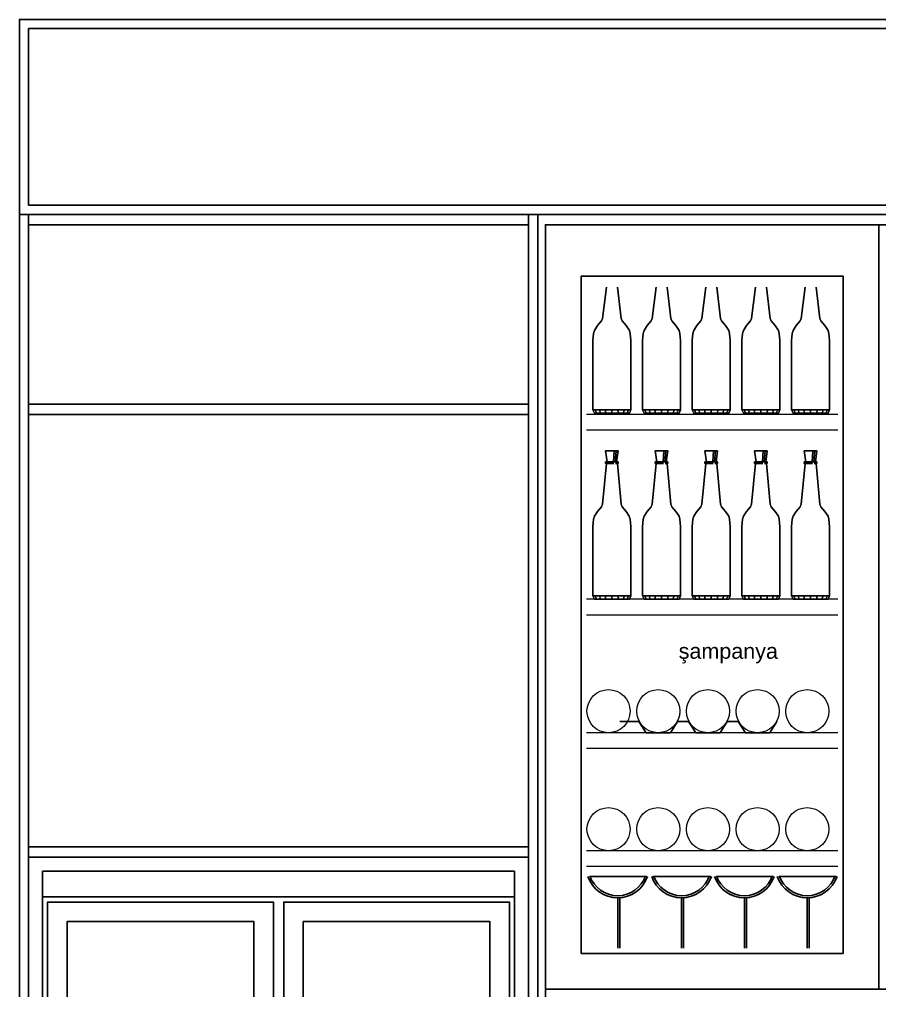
# Model space of a CAD drawing. Header units: millimetres. Extents: x 11444 to 38468, y 2013 to 7470.
# Drawn here: x 23573 to 25249, y 3838 to 5730 of the extents above; entities that cross this region are included whole.
import ezdxf

# ---------------------------------------------------------------- set-up
doc = ezdxf.new("R2010")
doc.units = ezdxf.units.MM
doc.layers.add('Auto-SilikCizgiler', color=251, linetype='Continuous', lineweight=9)
doc.styles.get("Standard").update_dxf_attribs({"font": 'arial.ttf'})

# ---------------------------------------------------------------- blocks, each defined once
blk = doc.blocks.new('sisw')
at = {"layer": 'Auto-SilikCizgiler'}
for points in [[(19158.05, 139884.55, -0.22), (19158.36, 139882.35, -0.16), (19158.36, 139882.35, 0.16), (19158.05, 139884.55, 0.22)], [(19159.29, 139884.55), (19158.2, 139884.55, -0.63), (19158.05, 139884.55, -0.22), (19159.29, 139884.55)], [(19159.29, 139884.55), (19158.05, 139884.55, -0.22), (19158.05, 139884.55, 0.22), (19159.29, 139884.55)], [(19159.29, 139884.55), (19158.05, 139884.55, 0.22), (19158.2, 139884.55, 0.63), (19159.29, 139884.55)], [(19159.29, 139884.55), (19158.48, 139884.55, -0.96), (19158.2, 139884.55, -0.63), (19159.29, 139884.55)], [(19159.29, 139884.55), (19158.2, 139884.55, 0.63), (19158.48, 139884.55, 0.96), (19159.29, 139884.55)], [(19159.29, 139884.55), (19158.86, 139884.55, -1.18), (19158.48, 139884.55, -0.96), (19159.29, 139884.55)], [(19159.29, 139884.55), (19158.48, 139884.55, 0.96), (19158.86, 139884.55, 1.18), (19159.29, 139884.55)], [(19159.29, 139884.55), (19159.29, 139884.55, -1.26), (19158.86, 139884.55, -1.18), (19159.29, 139884.55)], [(19159.29, 139884.55), (19158.86, 139884.55, 1.18), (19159.29, 139884.55, 1.26), (19159.29, 139884.55)], [(19159.29, 139884.55), (19159.29, 139884.55, 1.26), (19159.72, 139884.55, 1.18), (19159.29, 139884.55)], [(19159.29, 139884.55), (19159.72, 139884.55, 1.18), (19160.1, 139884.55, 0.96), (19159.29, 139884.55)], [(19159.29, 139884.55), (19160.1, 139884.55, 0.96), (19160.38, 139884.55, 0.63), (19159.29, 139884.55)], [(19159.29, 139884.55), (19160.38, 139884.55, 0.63), (19160.53, 139884.55, 0.22), (19159.29, 139884.55)], [(19159.29, 139884.55), (19160.53, 139884.55, 0.22), (19160.53, 139884.55, -0.22), (19159.29, 139884.55)], [(19159.29, 139884.55), (19160.53, 139884.55, -0.22), (19160.38, 139884.55, -0.63), (19159.29, 139884.55)], [(19159.29, 139884.55), (19160.38, 139884.55, -0.63), (19160.1, 139884.55, -0.96), (19159.29, 139884.55)], [(19159.29, 139884.55), (19160.1, 139884.55, -0.96), (19159.72, 139884.55, -1.18), (19159.29, 139884.55)], [(19159.29, 139884.55), (19159.72, 139884.55, -1.18), (19159.29, 139884.55, -1.26), (19159.29, 139884.55)], [(19159.72, 139884.55, 1.18), (19159.61, 139882.35, 0.89), (19159.9, 139882.35, 0.72), (19160.1, 139884.55, 0.96)], [(19160.1, 139884.55, -0.96), (19159.9, 139882.35, -0.72), (19159.61, 139882.35, -0.89), (19159.72, 139884.55, -1.18)], [(19160.53, 139884.55, 0.22), (19160.22, 139882.35, 0.16), (19160.22, 139882.35, -0.16), (19160.53, 139884.55, -0.22)], [(19158.78, 139882.35, 0.3), (19158.2, 139882.35, 0.63), (19158.05, 139882.35, 0.22), (19158.71, 139882.35, 0.1)], [(19158.71, 139882.35, 0.1), (19158.05, 139882.35, 0.22), (19158.05, 139882.35, -0.22), (19158.71, 139882.35, -0.1)], [(19158.05, 139882.35, 0.22), (19158.05, 139882.04, 0.22), (19158.05, 139882.04, -0.22), (19158.05, 139882.35, -0.22)], [(19158.71, 139882.35, -0.1), (19158.05, 139882.35, -0.22), (19158.2, 139882.35, -0.63), (19158.78, 139882.35, -0.3)], [(19158.91, 139882.35, 0.46), (19158.48, 139882.35, 0.96), (19158.2, 139882.35, 0.63), (19158.78, 139882.35, 0.3)], [(19158.78, 139882.35, -0.3), (19158.2, 139882.35, -0.63), (19158.48, 139882.35, -0.96), (19158.91, 139882.35, -0.46)], [(19158.36, 139882.35, 0.16), (19158.73, 139882.35, 0.1), (19158.8, 139882.35, 0.28), (19158.47, 139882.35, 0.47)], [(19158.36, 139882.35, -0.16), (19158.73, 139882.35, -0.1), (19158.73, 139882.35, 0.1), (19158.36, 139882.35, 0.16)], [(19158.47, 139882.35, -0.47), (19158.8, 139882.35, -0.28), (19158.73, 139882.35, -0.1), (19158.36, 139882.35, -0.16)], [(19158.47, 139882.35, 0.47), (19158.8, 139882.35, 0.28), (19158.93, 139882.35, 0.43), (19158.69, 139882.35, 0.72)], [(19158.69, 139882.35, -0.72), (19158.93, 139882.35, -0.43), (19158.8, 139882.35, -0.28), (19158.47, 139882.35, -0.47)], [(19159.09, 139882.35, 0.56), (19158.86, 139882.35, 1.18), (19158.48, 139882.35, 0.96), (19158.91, 139882.35, 0.46)], [(19158.91, 139882.35, -0.46), (19158.48, 139882.35, -0.96), (19158.86, 139882.35, -1.18), (19159.09, 139882.35, -0.56)], [(19158.69, 139882.35, 0.72), (19158.93, 139882.35, 0.43), (19159.1, 139882.35, 0.53), (19158.97, 139882.35, 0.89)], [(19158.97, 139882.35, -0.89), (19159.1, 139882.35, -0.53), (19158.93, 139882.35, -0.43), (19158.69, 139882.35, -0.72)], [(19159.29, 139882.35, 0.6), (19159.29, 139882.35, 1.26), (19158.86, 139882.35, 1.18), (19159.09, 139882.35, 0.56)], [(19159.09, 139882.35, -0.56), (19158.86, 139882.35, -1.18), (19159.29, 139882.35, -1.26), (19159.29, 139882.35, -0.6)], [(19159.29, 139882.35, -0.94), (19159.29, 139882.35, -0.57), (19159.1, 139882.35, -0.53), (19158.97, 139882.35, -0.89)], [(19158.97, 139882.35, 0.89), (19159.1, 139882.35, 0.53), (19159.29, 139882.35, 0.57), (19159.29, 139882.35, 0.94)], [(19159.61, 139882.35, -0.89), (19159.48, 139882.35, -0.53), (19159.29, 139882.35, -0.57), (19159.29, 139882.35, -0.94)], [(19159.29, 139882.35, 0.94), (19159.29, 139882.35, 0.57), (19159.48, 139882.35, 0.53), (19159.61, 139882.35, 0.89)], [(19159.29, 139882.35, -0.6), (19159.29, 139882.35, -1.26), (19159.72, 139882.35, -1.18), (19159.49, 139882.35, -0.56)], [(19159.49, 139882.35, 0.56), (19159.72, 139882.35, 1.18), (19159.29, 139882.35, 1.26), (19159.29, 139882.35, 0.6)], [(19159.9, 139882.35, -0.72), (19159.65, 139882.35, -0.43), (19159.48, 139882.35, -0.53), (19159.61, 139882.35, -0.89)], [(19159.61, 139882.35, 0.89), (19159.48, 139882.35, 0.53), (19159.65, 139882.35, 0.43), (19159.9, 139882.35, 0.72)], [(19159.49, 139882.35, -0.56), (19159.72, 139882.35, -1.18), (19160.1, 139882.35, -0.96), (19159.67, 139882.35, -0.46)], [(19159.67, 139882.35, 0.46), (19160.1, 139882.35, 0.96), (19159.72, 139882.35, 1.18), (19159.49, 139882.35, 0.56)], [(19160.11, 139882.35, -0.47), (19159.78, 139882.35, -0.28), (19159.65, 139882.35, -0.43), (19159.9, 139882.35, -0.72)], [(19159.9, 139882.35, 0.72), (19159.65, 139882.35, 0.43), (19159.78, 139882.35, 0.28), (19160.11, 139882.35, 0.47)], [(19159.67, 139882.35, -0.46), (19160.1, 139882.35, -0.96), (19160.38, 139882.35, -0.63), (19159.81, 139882.35, -0.3)], [(19159.81, 139882.35, 0.3), (19160.38, 139882.35, 0.63), (19160.1, 139882.35, 0.96), (19159.67, 139882.35, 0.46)], [(19160.22, 139882.35, -0.16), (19159.85, 139882.35, -0.1), (19159.78, 139882.35, -0.28), (19160.11, 139882.35, -0.47)], [(19160.11, 139882.35, 0.47), (19159.78, 139882.35, 0.28), (19159.85, 139882.35, 0.1), (19160.22, 139882.35, 0.16)], [(19159.81, 139882.35, -0.3), (19160.38, 139882.35, -0.63), (19160.53, 139882.35, -0.22), (19159.88, 139882.35, -0.1)], [(19159.88, 139882.35, 0.1), (19160.53, 139882.35, 0.22), (19160.38, 139882.35, 0.63), (19159.81, 139882.35, 0.3)], [(19160.22, 139882.35, 0.16), (19159.85, 139882.35, 0.1), (19159.85, 139882.35, -0.1), (19160.22, 139882.35, -0.16)], [(19159.88, 139882.35, -0.1), (19160.53, 139882.35, -0.22), (19160.53, 139882.35, 0.22), (19159.88, 139882.35, 0.1)], [(19160.53, 139882.35, -0.22), (19160.53, 139882.04, -0.22), (19160.53, 139882.04, 0.22), (19160.53, 139882.35, 0.22)], [(19158.21, 139882.04, 0.19), (19157.47, 139874.11, 0.32), (19157.47, 139874.11, -0.32), (19158.21, 139882.04, -0.19)], [(19158.2, 139882.04, 0.63), (19158.34, 139882.04, 0.55), (19158.21, 139882.04, 0.19), (19158.05, 139882.04, 0.22)], [(19158.05, 139882.04, 0.22), (19158.21, 139882.04, 0.19), (19158.21, 139882.04, -0.19), (19158.05, 139882.04, -0.22)], [(19158.05, 139882.04, -0.22), (19158.21, 139882.04, -0.19), (19158.34, 139882.04, -0.55), (19158.2, 139882.04, -0.63)], [(19158.48, 139882.04, 0.96), (19158.58, 139882.04, 0.84), (19158.34, 139882.04, 0.55), (19158.2, 139882.04, 0.63)], [(19158.2, 139882.04, -0.63), (19158.34, 139882.04, -0.55), (19159.67, 139882.04, -1.03), (19158.48, 139882.04, -0.96)], [(19160.1, 139882.04, -0.96), (19160, 139882.04, -0.84), (19160.24, 139882.04, -0.55), (19160.38, 139882.04, -0.63)], [(19160.38, 139882.04, 0.63), (19160.24, 139882.04, 0.55), (19160, 139882.04, 0.84), (19160.1, 139882.04, 0.96)], [(19160.38, 139882.04, -0.63), (19160.24, 139882.04, -0.55), (19160.37, 139882.04, -0.19), (19160.53, 139882.04, -0.22)], [(19160.53, 139882.04, 0.22), (19160.37, 139882.04, 0.19), (19160.24, 139882.04, 0.55), (19160.38, 139882.04, 0.63)], [(19160.37, 139882.04, -0.19), (19161.11, 139874.11, -0.32), (19161.11, 139874.11, 0.32), (19160.37, 139882.04, 0.19)], [(19160.53, 139882.04, -0.22), (19160.37, 139882.04, -0.19), (19160.37, 139882.04, 0.19), (19160.53, 139882.04, 0.22)], [(19157.28, 139873.64, 0.35), (19156.5, 139872.71, 0.49), (19156.5, 139872.71, -0.49), (19157.28, 139873.64, -0.35)], [(19157.47, 139874.11, 0.32), (19157.28, 139873.64, 0.35), (19157.28, 139873.64, -0.35), (19157.47, 139874.11, -0.32)], [(19161.11, 139874.11, -0.32), (19161.3, 139873.64, -0.35), (19161.3, 139873.64, 0.35), (19161.11, 139874.11, 0.32)], [(19161.3, 139873.64, -0.35), (19162.09, 139872.71, -0.49), (19162.09, 139872.71, 0.49), (19161.3, 139873.64, 0.35)], [(19155.72, 139871.19, 0.63), (19155.58, 139869.78, 0.65), (19155.58, 139869.78, -0.65), (19155.72, 139871.19, -0.63)], [(19155.89, 139871.78, 0.6), (19155.72, 139871.19, 0.63), (19155.72, 139871.19, -0.63), (19155.89, 139871.78, -0.6)], [(19156.5, 139872.71, 0.49), (19155.89, 139871.78, 0.6), (19155.89, 139871.78, -0.6), (19156.5, 139872.71, -0.49)], [(19162.09, 139872.71, -0.49), (19162.69, 139871.78, -0.6), (19162.69, 139871.78, 0.6), (19162.09, 139872.71, 0.49)], [(19162.69, 139871.78, -0.6), (19162.86, 139871.19, -0.63), (19162.86, 139871.19, 0.63), (19162.69, 139871.78, 0.6)], [(19162.86, 139871.19, -0.63), (19163.01, 139869.78, -0.65), (19163.01, 139869.78, 0.65), (19162.86, 139871.19, 0.63)], [(19155.58, 139869.78, 0.65), (19155.58, 139856.26, 0.65), (19155.58, 139856.26, -0.65), (19155.58, 139869.78, -0.65)], [(19163.01, 139869.78, -0.65), (19163.01, 139856.26, -0.65), (19163.01, 139856.26, 0.65), (19163.01, 139869.78, 0.65)], [(19156.02, 139856.26, 1.89), (19156.3, 139855.63, 1.73), (19155.89, 139855.63, 0.6), (19155.58, 139856.26, 0.65)], [(19155.58, 139856.26, 0.65), (19155.89, 139855.63, 0.6), (19155.89, 139855.63, -0.6), (19155.58, 139856.26, -0.65)], [(19155.58, 139856.26, -0.65), (19155.89, 139855.63, -0.6), (19156.3, 139855.63, -1.73), (19156.02, 139856.26, -1.89)], [(19156.87, 139856.26, 2.89), (19157.07, 139855.63, 2.65), (19156.3, 139855.63, 1.73), (19156.02, 139856.26, 1.89)], [(19156.02, 139856.26, -1.89), (19156.3, 139855.63, -1.73), (19157.07, 139855.63, -2.65), (19156.87, 139856.26, -2.89)], [(19156.87, 139856.26, -2.89), (19157.07, 139855.63, -2.65), (19158.11, 139855.63, -3.25), (19158, 139856.26, -3.54)], [(19158, 139856.26, 3.54), (19158.11, 139855.63, 3.25), (19157.07, 139855.63, 2.65), (19156.87, 139856.26, 2.89)], [(19158, 139856.26, -3.54), (19158.11, 139855.63, -3.25), (19159.29, 139855.63, -3.46), (19159.29, 139856.26, -3.77)], [(19159.29, 139856.26, 3.77), (19159.29, 139855.63, 3.46), (19158.11, 139855.63, 3.25), (19158, 139856.26, 3.54)], [(19159.29, 139856.26, -3.77), (19159.29, 139855.63, -3.46), (19160.47, 139855.63, -3.25), (19160.58, 139856.26, -3.54)], [(19160.58, 139856.26, 3.54), (19160.47, 139855.63, 3.25), (19159.29, 139855.63, 3.46), (19159.29, 139856.26, 3.77)], [(19160.58, 139856.26, -3.54), (19160.47, 139855.63, -3.25), (19161.51, 139855.63, -2.65), (19161.72, 139856.26, -2.89)], [(19161.72, 139856.26, 2.89), (19161.51, 139855.63, 2.65), (19160.47, 139855.63, 3.25), (19160.58, 139856.26, 3.54)], [(19161.72, 139856.26, -2.89), (19161.51, 139855.63, -2.65), (19162.29, 139855.63, -1.73), (19162.56, 139856.26, -1.89)], [(19162.56, 139856.26, 1.89), (19162.29, 139855.63, 1.73), (19161.51, 139855.63, 2.65), (19161.72, 139856.26, 2.89)], [(19162.56, 139856.26, -1.89), (19162.29, 139855.63, -1.73), (19162.7, 139855.63, -0.6), (19163.01, 139856.26, -0.65)], [(19163.01, 139856.26, 0.65), (19162.7, 139855.63, 0.6), (19162.29, 139855.63, 1.73), (19162.56, 139856.26, 1.89)], [(19163.01, 139856.26, -0.65), (19162.7, 139855.63, -0.6), (19162.7, 139855.63, 0.6), (19163.01, 139856.26, 0.65)], [(19156.3, 139855.63, 1.73), (19157.11, 139855.63, 1.26), (19156.82, 139855.63, 0.44), (19155.89, 139855.63, 0.6)], [(19155.89, 139855.63, 0.6), (19156.82, 139855.63, 0.44), (19156.82, 139855.63, -0.44), (19155.89, 139855.63, -0.6)], [(19155.89, 139855.63, -0.6), (19156.82, 139855.63, -0.44), (19157.11, 139855.63, -1.26), (19156.3, 139855.63, -1.73)], [(19157.07, 139855.63, 2.65), (19157.68, 139855.63, 1.93), (19157.11, 139855.63, 1.26), (19156.3, 139855.63, 1.73)], [(19156.3, 139855.63, -1.73), (19157.11, 139855.63, -1.26), (19157.68, 139855.63, -1.93), (19157.07, 139855.63, -2.65)], [(19158.11, 139855.63, 3.25), (19158.43, 139855.63, 2.36), (19157.68, 139855.63, 1.93), (19157.07, 139855.63, 2.65)], [(19157.07, 139855.63, -2.65), (19157.68, 139855.63, -1.93), (19158.43, 139855.63, -2.36), (19158.11, 139855.63, -3.25)], [(19158.11, 139855.63, -3.25), (19158.43, 139855.63, -2.36), (19159.29, 139855.63, -2.51), (19159.29, 139855.63, -3.46)], [(19159.29, 139855.63, 3.46), (19159.29, 139855.63, 2.51), (19158.43, 139855.63, 2.36), (19158.11, 139855.63, 3.25)], [(19159.29, 139855.63, -3.46), (19159.29, 139855.63, -2.51), (19160.15, 139855.63, -2.36), (19160.47, 139855.63, -3.25)], [(19160.47, 139855.63, 3.25), (19160.15, 139855.63, 2.36), (19159.29, 139855.63, 2.51), (19159.29, 139855.63, 3.46)], [(19160.47, 139855.63, -3.25), (19160.15, 139855.63, -2.36), (19160.91, 139855.63, -1.93), (19161.51, 139855.63, -2.65)], [(19161.51, 139855.63, 2.65), (19160.91, 139855.63, 1.93), (19160.15, 139855.63, 2.36), (19160.47, 139855.63, 3.25)], [(19161.51, 139855.63, -2.65), (19160.91, 139855.63, -1.93), (19161.47, 139855.63, -1.26), (19162.29, 139855.63, -1.73)], [(19162.29, 139855.63, 1.73), (19161.47, 139855.63, 1.26), (19160.91, 139855.63, 1.93), (19161.51, 139855.63, 2.65)], [(19162.29, 139855.63, -1.73), (19161.47, 139855.63, -1.26), (19161.77, 139855.63, -0.44), (19162.7, 139855.63, -0.6)], [(19162.7, 139855.63, 0.6), (19161.77, 139855.63, 0.44), (19161.47, 139855.63, 1.26), (19162.29, 139855.63, 1.73)], [(19162.7, 139855.63, -0.6), (19161.77, 139855.63, -0.44), (19161.77, 139855.63, 0.44), (19162.7, 139855.63, 0.6)]]:
    blk.add_3dface(points, dxfattribs=at)
blk = doc.blocks.new('A$C27CE1237')
at = {"layer": 'Auto-SilikCizgiler'}
for points in [[(26.3, 245.5, -23.2), (18.9, 184.8, -21.9), (18.9, 184.8, -28.4), (26.3, 245.5, -27.1)], [(48, 245.5, -27.1), (55.4, 184.8, -28.4), (55.4, 184.8, -21.9), (48, 245.5, -23.2)], [(123.1, 245.5, -23.2), (115.7, 184.8, -21.9), (115.7, 184.8, -28.4), (123.1, 245.5, -27.1)], [(144.8, 245.5, -27.1), (152.2, 184.8, -28.4), (152.2, 184.8, -21.9), (144.8, 245.5, -23.2)], [(219.9, 245.5, -23.2), (212.5, 184.8, -21.9), (212.5, 184.8, -28.4), (219.9, 245.5, -27.1)], [(241.6, 245.5, -27.1), (249, 184.8, -28.4), (249, 184.8, -21.9), (241.6, 245.5, -23.2)], [(316.7, 245.5, -23.2), (309.3, 184.8, -21.9), (309.3, 184.8, -28.4), (316.7, 245.5, -27.1)], [(338.4, 245.5, -27.1), (345.8, 184.8, -28.4), (345.8, 184.8, -21.9), (338.4, 245.5, -23.2)], [(413.5, 245.5, -23.2), (406.1, 184.8, -21.9), (406.1, 184.8, -28.4), (413.5, 245.5, -27.1)], [(435.2, 245.5, -27.1), (442.6, 184.8, -28.4), (442.6, 184.8, -21.9), (435.2, 245.5, -23.2)], [(9.2, 170.8, -20.2), (3.1, 161.4, -19.1), (3.1, 161.4, -31.1), (9.2, 170.8, -30.1)], [(17, 180, -21.6), (9.2, 170.8, -20.2), (9.2, 170.8, -30.1), (17, 180, -28.7)], [(18.9, 184.8, -21.9), (17, 180, -21.6), (17, 180, -28.7), (18.9, 184.8, -28.4)], [(55.4, 184.8, -28.4), (57.3, 180, -28.7), (57.3, 180, -21.6), (55.4, 184.8, -21.9)], [(57.3, 180, -28.7), (65.1, 170.8, -30.1), (65.1, 170.8, -20.2), (57.3, 180, -21.6)], [(65.1, 170.8, -30.1), (71.2, 161.4, -31.1), (71.2, 161.4, -19.1), (65.1, 170.8, -20.2)], [(106, 170.8, -20.2), (99.9, 161.4, -19.1), (99.9, 161.4, -31.1), (106, 170.8, -30.1)], [(113.8, 180, -21.6), (106, 170.8, -20.2), (106, 170.8, -30.1), (113.8, 180, -28.7)], [(115.7, 184.8, -21.9), (113.8, 180, -21.6), (113.8, 180, -28.7), (115.7, 184.8, -28.4)], [(152.2, 184.8, -28.4), (154.1, 180, -28.7), (154.1, 180, -21.6), (152.2, 184.8, -21.9)], [(154.1, 180, -28.7), (161.9, 170.8, -30.1), (161.9, 170.8, -20.2), (154.1, 180, -21.6)], [(161.9, 170.8, -30.1), (168, 161.4, -31.1), (168, 161.4, -19.1), (161.9, 170.8, -20.2)], [(202.8, 170.8, -20.2), (196.7, 161.4, -19.1), (196.7, 161.4, -31.1), (202.8, 170.8, -30.1)], [(210.6, 180, -21.6), (202.8, 170.8, -20.2), (202.8, 170.8, -30.1), (210.6, 180, -28.7)], [(212.5, 184.8, -21.9), (210.6, 180, -21.6), (210.6, 180, -28.7), (212.5, 184.8, -28.4)], [(249, 184.8, -28.4), (250.9, 180, -28.7), (250.9, 180, -21.6), (249, 184.8, -21.9)], [(250.9, 180, -28.7), (258.7, 170.8, -30.1), (258.7, 170.8, -20.2), (250.9, 180, -21.6)], [(258.7, 170.8, -30.1), (264.8, 161.4, -31.1), (264.8, 161.4, -19.1), (258.7, 170.8, -20.2)], [(299.6, 170.8, -20.2), (293.5, 161.4, -19.1), (293.5, 161.4, -31.1), (299.6, 170.8, -30.1)], [(307.4, 180, -21.6), (299.6, 170.8, -20.2), (299.6, 170.8, -30.1), (307.4, 180, -28.7)], [(309.3, 184.8, -21.9), (307.4, 180, -21.6), (307.4, 180, -28.7), (309.3, 184.8, -28.4)], [(345.8, 184.8, -28.4), (347.7, 180, -28.7), (347.7, 180, -21.6), (345.8, 184.8, -21.9)], [(347.7, 180, -28.7), (355.5, 170.8, -30.1), (355.5, 170.8, -20.2), (347.7, 180, -21.6)], [(355.5, 170.8, -30.1), (361.6, 161.4, -31.1), (361.6, 161.4, -19.1), (355.5, 170.8, -20.2)], [(396.4, 170.8, -20.2), (390.3, 161.4, -19.1), (390.3, 161.4, -31.1), (396.4, 170.8, -30.1)], [(404.2, 180, -21.6), (396.4, 170.8, -20.2), (396.4, 170.8, -30.1), (404.2, 180, -28.7)], [(406.1, 184.8, -21.9), (404.2, 180, -21.6), (404.2, 180, -28.7), (406.1, 184.8, -28.4)], [(442.6, 184.8, -28.4), (444.5, 180, -28.7), (444.5, 180, -21.6), (442.6, 184.8, -21.9)], [(444.5, 180, -28.7), (452.3, 170.8, -30.1), (452.3, 170.8, -20.2), (444.5, 180, -21.6)], [(452.3, 170.8, -30.1), (458.4, 161.4, -31.1), (458.4, 161.4, -19.1), (452.3, 170.8, -20.2)], [(1.4, 155.5, -18.8), (0, 141.4, -18.6), (0, 141.4, -31.7), (1.4, 155.5, -31.4)], [(3.1, 161.4, -19.1), (1.4, 155.5, -18.8), (1.4, 155.5, -31.4), (3.1, 161.4, -31.1)], [(71.2, 161.4, -31.1), (72.9, 155.5, -31.4), (72.9, 155.5, -18.8), (71.2, 161.4, -19.1)], [(72.9, 155.5, -31.4), (74.3, 141.4, -31.7), (74.3, 141.4, -18.6), (72.9, 155.5, -18.8)], [(98.2, 155.5, -18.8), (96.8, 141.4, -18.6), (96.8, 141.4, -31.7), (98.2, 155.5, -31.4)], [(99.9, 161.4, -19.1), (98.2, 155.5, -18.8), (98.2, 155.5, -31.4), (99.9, 161.4, -31.1)], [(168, 161.4, -31.1), (169.7, 155.5, -31.4), (169.7, 155.5, -18.8), (168, 161.4, -19.1)], [(169.7, 155.5, -31.4), (171.1, 141.4, -31.7), (171.1, 141.4, -18.6), (169.7, 155.5, -18.8)], [(195, 155.5, -18.8), (193.6, 141.4, -18.6), (193.6, 141.4, -31.7), (195, 155.5, -31.4)], [(196.7, 161.4, -19.1), (195, 155.5, -18.8), (195, 155.5, -31.4), (196.7, 161.4, -31.1)], [(264.8, 161.4, -31.1), (266.5, 155.5, -31.4), (266.5, 155.5, -18.8), (264.8, 161.4, -19.1)], [(266.5, 155.5, -31.4), (267.9, 141.4, -31.7), (267.9, 141.4, -18.6), (266.5, 155.5, -18.8)], [(291.8, 155.5, -18.8), (290.4, 141.4, -18.6), (290.4, 141.4, -31.7), (291.8, 155.5, -31.4)], [(293.5, 161.4, -19.1), (291.8, 155.5, -18.8), (291.8, 155.5, -31.4), (293.5, 161.4, -31.1)], [(361.6, 161.4, -31.1), (363.3, 155.5, -31.4), (363.3, 155.5, -18.8), (361.6, 161.4, -19.1)], [(363.3, 155.5, -31.4), (364.7, 141.4, -31.7), (364.7, 141.4, -18.6), (363.3, 155.5, -18.8)], [(388.6, 155.5, -18.8), (387.2, 141.4, -18.6), (387.2, 141.4, -31.7), (388.6, 155.5, -31.4)], [(390.3, 161.4, -19.1), (388.6, 155.5, -18.8), (388.6, 155.5, -31.4), (390.3, 161.4, -31.1)], [(458.4, 161.4, -31.1), (460.1, 155.5, -31.4), (460.1, 155.5, -18.8), (458.4, 161.4, -19.1)], [(460.1, 155.5, -31.4), (461.5, 141.4, -31.7), (461.5, 141.4, -18.6), (460.1, 155.5, -18.8)], [(0, 141.4, -18.6), (0, 6.3, -18.6), (0, 6.3, -31.7), (0, 141.4, -31.7)], [(74.3, 141.4, -31.7), (74.3, 6.3, -31.7), (74.3, 6.3, -18.6), (74.3, 141.4, -18.6)], [(96.8, 141.4, -18.6), (96.8, 6.3, -18.6), (96.8, 6.3, -31.7), (96.8, 141.4, -31.7)], [(171.1, 141.4, -31.7), (171.1, 6.3, -31.7), (171.1, 6.3, -18.6), (171.1, 141.4, -18.6)], [(193.6, 141.4, -18.6), (193.6, 6.3, -18.6), (193.6, 6.3, -31.7), (193.6, 141.4, -31.7)], [(267.9, 141.4, -31.7), (267.9, 6.3, -31.7), (267.9, 6.3, -18.6), (267.9, 141.4, -18.6)], [(290.4, 141.4, -18.6), (290.4, 6.3, -18.6), (290.4, 6.3, -31.7), (290.4, 141.4, -31.7)], [(364.7, 141.4, -31.7), (364.7, 6.3, -31.7), (364.7, 6.3, -18.6), (364.7, 141.4, -18.6)], [(387.2, 141.4, -18.6), (387.2, 6.3, -18.6), (387.2, 6.3, -31.7), (387.2, 141.4, -31.7)], [(461.5, 141.4, -31.7), (461.5, 6.3, -31.7), (461.5, 6.3, -18.6), (461.5, 141.4, -18.6)], [(4.5, 6.3, -6.3), (7.2, 0, -7.9), (3.1, 0, -19.1), (0, 6.3, -18.6)], [(0, 6.3, -18.6), (3.1, 0, -19.1), (3.1, 0, -31.2), (0, 6.3, -31.7)], [(0, 6.3, -31.7), (3.1, 0, -31.2), (7.2, 0, -42.4), (4.5, 6.3, -44)], [(7.2, 0, -7.9), (15.4, 0, -12.6), (12.4, 0, -20.8), (3.1, 0, -19.1)], [(3.1, 0, -19.1), (12.4, 0, -20.8), (12.4, 0, -29.5), (3.1, 0, -31.2)], [(3.1, 0, -31.2), (12.4, 0, -29.5), (15.4, 0, -37.7), (7.2, 0, -42.4)], [(12.9, 6.3, 3.7), (14.9, 0, 1.3), (7.2, 0, -7.9), (4.5, 6.3, -6.3)], [(4.5, 6.3, -44), (7.2, 0, -42.4), (14.9, 0, -51.6), (12.9, 6.3, -54)], [(14.9, 0, 1.3), (21, 0, -5.9), (15.4, 0, -12.6), (7.2, 0, -7.9)], [(7.2, 0, -42.4), (15.4, 0, -37.7), (21, 0, -44.4), (14.9, 0, -51.6)], [(12.9, 6.3, -54), (14.9, 0, -51.6), (25.3, 0, -57.6), (24.2, 6.3, -60.6)], [(24.2, 6.3, 10.3), (25.3, 0, 7.3), (14.9, 0, 1.3), (12.9, 6.3, 3.7)], [(25.3, 0, 7.3), (28.5, 0, -1.5), (21, 0, -5.9), (14.9, 0, 1.3)], [(14.9, 0, -51.6), (21, 0, -44.4), (28.5, 0, -48.8), (25.3, 0, -57.6)], [(24.2, 6.3, -60.6), (25.3, 0, -57.6), (37.1, 0, -59.7), (37.1, 6.3, -62.9)], [(37.1, 6.3, 12.6), (37.1, 0, 9.4), (25.3, 0, 7.3), (24.2, 6.3, 10.3)], [(25.3, 0, -57.6), (28.5, 0, -48.8), (37.1, 0, -50.3), (37.1, 0, -59.7)], [(37.1, 0, 9.4), (37.1, 0), (28.5, 0, -1.5), (25.3, 0, 7.3)], [(37.1, 6.3, -62.9), (37.1, 0, -59.7), (49, 0, -57.6), (50, 6.3, -60.6)], [(50, 6.3, 10.3), (49, 0, 7.3), (37.1, 0, 9.4), (37.1, 6.3, 12.6)], [(37.1, 0, -59.7), (37.1, 0, -50.3), (45.7, 0, -48.8), (49, 0, -57.6)], [(49, 0, 7.3), (45.7, 0, -1.5), (37.1, 0), (37.1, 0, 9.4)], [(49, 0, -57.6), (45.7, 0, -48.8), (53.3, 0, -44.4), (59.4, 0, -51.6)], [(59.4, 0, 1.3), (53.3, 0, -5.9), (45.7, 0, -1.5), (49, 0, 7.3)], [(50, 6.3, -60.6), (49, 0, -57.6), (59.4, 0, -51.6), (61.4, 6.3, -54)], [(61.4, 6.3, 3.7), (59.4, 0, 1.3), (49, 0, 7.3), (50, 6.3, 10.3)], [(59.4, 0, -51.6), (53.3, 0, -44.4), (58.9, 0, -37.7), (67.1, 0, -42.4)], [(67.1, 0, -7.9), (58.9, 0, -12.6), (53.3, 0, -5.9), (59.4, 0, 1.3)], [(67.1, 0, -42.4), (58.9, 0, -37.7), (61.9, 0, -29.5), (71.2, 0, -31.2)], [(71.2, 0, -19.1), (61.9, 0, -20.8), (58.9, 0, -12.6), (67.1, 0, -7.9)], [(61.4, 6.3, -54), (59.4, 0, -51.6), (67.1, 0, -42.4), (69.8, 6.3, -44)], [(69.8, 6.3, -6.3), (67.1, 0, -7.9), (59.4, 0, 1.3), (61.4, 6.3, 3.7)], [(71.2, 0, -31.2), (61.9, 0, -29.5), (61.9, 0, -20.8), (71.2, 0, -19.1)], [(69.8, 6.3, -44), (67.1, 0, -42.4), (71.2, 0, -31.2), (74.3, 6.3, -31.7)], [(74.3, 6.3, -18.6), (71.2, 0, -19.1), (67.1, 0, -7.9), (69.8, 6.3, -6.3)], [(74.3, 6.3, -31.7), (71.2, 0, -31.2), (71.2, 0, -19.1), (74.3, 6.3, -18.6)], [(101.3, 6.3, -6.3), (104, 0, -7.9), (99.9, 0, -19.1), (96.8, 6.3, -18.6)], [(96.8, 6.3, -18.6), (99.9, 0, -19.1), (99.9, 0, -31.2), (96.8, 6.3, -31.7)], [(96.8, 6.3, -31.7), (99.9, 0, -31.2), (104, 0, -42.4), (101.3, 6.3, -44)], [(104, 0, -7.9), (112.2, 0, -12.6), (109.2, 0, -20.8), (99.9, 0, -19.1)], [(99.9, 0, -19.1), (109.2, 0, -20.8), (109.2, 0, -29.5), (99.9, 0, -31.2)], [(99.9, 0, -31.2), (109.2, 0, -29.5), (112.2, 0, -37.7), (104, 0, -42.4)], [(109.7, 6.3, 3.7), (111.7, 0, 1.3), (104, 0, -7.9), (101.3, 6.3, -6.3)], [(101.3, 6.3, -44), (104, 0, -42.4), (111.7, 0, -51.6), (109.7, 6.3, -54)], [(111.7, 0, 1.3), (117.8, 0, -5.9), (112.2, 0, -12.6), (104, 0, -7.9)], [(104, 0, -42.4), (112.2, 0, -37.7), (117.8, 0, -44.4), (111.7, 0, -51.6)], [(109.7, 6.3, -54), (111.7, 0, -51.6), (122.1, 0, -57.6), (121, 6.3, -60.6)], [(121, 6.3, 10.3), (122.1, 0, 7.3), (111.7, 0, 1.3), (109.7, 6.3, 3.7)], [(122.1, 0, 7.3), (125.3, 0, -1.5), (117.8, 0, -5.9), (111.7, 0, 1.3)], [(111.7, 0, -51.6), (117.8, 0, -44.4), (125.3, 0, -48.8), (122.1, 0, -57.6)], [(121, 6.3, -60.6), (122.1, 0, -57.6), (133.9, 0, -59.7), (133.9, 6.3, -62.9)], [(133.9, 6.3, 12.6), (133.9, 0, 9.4), (122.1, 0, 7.3), (121, 6.3, 10.3)], [(122.1, 0, -57.6), (125.3, 0, -48.8), (133.9, 0, -50.3), (133.9, 0, -59.7)], [(133.9, 0, 9.4), (133.9, 0), (125.3, 0, -1.5), (122.1, 0, 7.3)], [(133.9, 6.3, -62.9), (133.9, 0, -59.7), (145.8, 0, -57.6), (146.8, 6.3, -60.6)], [(146.8, 6.3, 10.3), (145.8, 0, 7.3), (133.9, 0, 9.4), (133.9, 6.3, 12.6)], [(133.9, 0, -59.7), (133.9, 0, -50.3), (142.5, 0, -48.8), (145.8, 0, -57.6)], [(145.8, 0, 7.3), (142.5, 0, -1.5), (133.9, 0), (133.9, 0, 9.4)], [(145.8, 0, -57.6), (142.5, 0, -48.8), (150.1, 0, -44.4), (156.2, 0, -51.6)], [(156.2, 0, 1.3), (150.1, 0, -5.9), (142.5, 0, -1.5), (145.8, 0, 7.3)], [(146.8, 6.3, -60.6), (145.8, 0, -57.6), (156.2, 0, -51.6), (158.2, 6.3, -54)], [(158.2, 6.3, 3.7), (156.2, 0, 1.3), (145.8, 0, 7.3), (146.8, 6.3, 10.3)], [(156.2, 0, -51.6), (150.1, 0, -44.4), (155.7, 0, -37.7), (163.9, 0, -42.4)], [(163.9, 0, -7.9), (155.7, 0, -12.6), (150.1, 0, -5.9), (156.2, 0, 1.3)], [(163.9, 0, -42.4), (155.7, 0, -37.7), (158.7, 0, -29.5), (168, 0, -31.2)], [(168, 0, -19.1), (158.7, 0, -20.8), (155.7, 0, -12.6), (163.9, 0, -7.9)], [(158.2, 6.3, -54), (156.2, 0, -51.6), (163.9, 0, -42.4), (166.6, 6.3, -44)], [(166.6, 6.3, -6.3), (163.9, 0, -7.9), (156.2, 0, 1.3), (158.2, 6.3, 3.7)], [(168, 0, -31.2), (158.7, 0, -29.5), (158.7, 0, -20.8), (168, 0, -19.1)], [(166.6, 6.3, -44), (163.9, 0, -42.4), (168, 0, -31.2), (171.1, 6.3, -31.7)], [(171.1, 6.3, -18.6), (168, 0, -19.1), (163.9, 0, -7.9), (166.6, 6.3, -6.3)], [(171.1, 6.3, -31.7), (168, 0, -31.2), (168, 0, -19.1), (171.1, 6.3, -18.6)], [(198.1, 6.3, -6.3), (200.8, 0, -7.9), (196.7, 0, -19.1), (193.6, 6.3, -18.6)], [(193.6, 6.3, -18.6), (196.7, 0, -19.1), (196.7, 0, -31.2), (193.6, 6.3, -31.7)], [(193.6, 6.3, -31.7), (196.7, 0, -31.2), (200.8, 0, -42.4), (198.1, 6.3, -44)], [(200.8, 0, -7.9), (209, 0, -12.6), (206, 0, -20.8), (196.7, 0, -19.1)], [(196.7, 0, -19.1), (206, 0, -20.8), (206, 0, -29.5), (196.7, 0, -31.2)], [(196.7, 0, -31.2), (206, 0, -29.5), (209, 0, -37.7), (200.8, 0, -42.4)], [(206.5, 6.3, 3.7), (208.5, 0, 1.3), (200.8, 0, -7.9), (198.1, 6.3, -6.3)], [(198.1, 6.3, -44), (200.8, 0, -42.4), (208.5, 0, -51.6), (206.5, 6.3, -54)], [(208.5, 0, 1.3), (214.6, 0, -5.9), (209, 0, -12.6), (200.8, 0, -7.9)], [(200.8, 0, -42.4), (209, 0, -37.7), (214.6, 0, -44.4), (208.5, 0, -51.6)], [(206.5, 6.3, -54), (208.5, 0, -51.6), (218.9, 0, -57.6), (217.8, 6.3, -60.6)], [(217.8, 6.3, 10.3), (218.9, 0, 7.3), (208.5, 0, 1.3), (206.5, 6.3, 3.7)], [(218.9, 0, 7.3), (222.1, 0, -1.5), (214.6, 0, -5.9), (208.5, 0, 1.3)], [(208.5, 0, -51.6), (214.6, 0, -44.4), (222.1, 0, -48.8), (218.9, 0, -57.6)], [(217.8, 6.3, -60.6), (218.9, 0, -57.6), (230.7, 0, -59.7), (230.7, 6.3, -62.9)], [(230.7, 6.3, 12.6), (230.7, 0, 9.4), (218.9, 0, 7.3), (217.8, 6.3, 10.3)], [(218.9, 0, -57.6), (222.1, 0, -48.8), (230.7, 0, -50.3), (230.7, 0, -59.7)], [(230.7, 0, 9.4), (230.7, 0), (222.1, 0, -1.5), (218.9, 0, 7.3)], [(230.7, 6.3, -62.9), (230.7, 0, -59.7), (242.6, 0, -57.6), (243.6, 6.3, -60.6)], [(243.6, 6.3, 10.3), (242.6, 0, 7.3), (230.7, 0, 9.4), (230.7, 6.3, 12.6)], [(230.7, 0, -59.7), (230.7, 0, -50.3), (239.3, 0, -48.8), (242.6, 0, -57.6)], [(242.6, 0, 7.3), (239.3, 0, -1.5), (230.7, 0), (230.7, 0, 9.4)], [(242.6, 0, -57.6), (239.3, 0, -48.8), (246.9, 0, -44.4), (253, 0, -51.6)], [(253, 0, 1.3), (246.9, 0, -5.9), (239.3, 0, -1.5), (242.6, 0, 7.3)], [(243.6, 6.3, -60.6), (242.6, 0, -57.6), (253, 0, -51.6), (255, 6.3, -54)], [(255, 6.3, 3.7), (253, 0, 1.3), (242.6, 0, 7.3), (243.6, 6.3, 10.3)], [(253, 0, -51.6), (246.9, 0, -44.4), (252.5, 0, -37.7), (260.7, 0, -42.4)], [(260.7, 0, -7.9), (252.5, 0, -12.6), (246.9, 0, -5.9), (253, 0, 1.3)], [(260.7, 0, -42.4), (252.5, 0, -37.7), (255.5, 0, -29.5), (264.8, 0, -31.2)], [(264.8, 0, -19.1), (255.5, 0, -20.8), (252.5, 0, -12.6), (260.7, 0, -7.9)], [(255, 6.3, -54), (253, 0, -51.6), (260.7, 0, -42.4), (263.4, 6.3, -44)], [(263.4, 6.3, -6.3), (260.7, 0, -7.9), (253, 0, 1.3), (255, 6.3, 3.7)], [(264.8, 0, -31.2), (255.5, 0, -29.5), (255.5, 0, -20.8), (264.8, 0, -19.1)], [(263.4, 6.3, -44), (260.7, 0, -42.4), (264.8, 0, -31.2), (267.9, 6.3, -31.7)], [(267.9, 6.3, -18.6), (264.8, 0, -19.1), (260.7, 0, -7.9), (263.4, 6.3, -6.3)], [(267.9, 6.3, -31.7), (264.8, 0, -31.2), (264.8, 0, -19.1), (267.9, 6.3, -18.6)], [(294.9, 6.3, -6.3), (297.6, 0, -7.9), (293.5, 0, -19.1), (290.4, 6.3, -18.6)], [(290.4, 6.3, -18.6), (293.5, 0, -19.1), (293.5, 0, -31.2), (290.4, 6.3, -31.7)], [(290.4, 6.3, -31.7), (293.5, 0, -31.2), (297.6, 0, -42.4), (294.9, 6.3, -44)], [(297.6, 0, -7.9), (305.8, 0, -12.6), (302.8, 0, -20.8), (293.5, 0, -19.1)], [(293.5, 0, -19.1), (302.8, 0, -20.8), (302.8, 0, -29.5), (293.5, 0, -31.2)], [(293.5, 0, -31.2), (302.8, 0, -29.5), (305.8, 0, -37.7), (297.6, 0, -42.4)], [(303.3, 6.3, 3.7), (305.3, 0, 1.3), (297.6, 0, -7.9), (294.9, 6.3, -6.3)], [(294.9, 6.3, -44), (297.6, 0, -42.4), (305.3, 0, -51.6), (303.3, 6.3, -54)], [(305.3, 0, 1.3), (311.4, 0, -5.9), (305.8, 0, -12.6), (297.6, 0, -7.9)], [(297.6, 0, -42.4), (305.8, 0, -37.7), (311.4, 0, -44.4), (305.3, 0, -51.6)], [(303.3, 6.3, -54), (305.3, 0, -51.6), (315.7, 0, -57.6), (314.6, 6.3, -60.6)], [(314.6, 6.3, 10.3), (315.7, 0, 7.3), (305.3, 0, 1.3), (303.3, 6.3, 3.7)], [(315.7, 0, 7.3), (318.9, 0, -1.5), (311.4, 0, -5.9), (305.3, 0, 1.3)], [(305.3, 0, -51.6), (311.4, 0, -44.4), (318.9, 0, -48.8), (315.7, 0, -57.6)], [(314.6, 6.3, -60.6), (315.7, 0, -57.6), (327.5, 0, -59.7), (327.5, 6.3, -62.9)], [(327.5, 6.3, 12.6), (327.5, 0, 9.4), (315.7, 0, 7.3), (314.6, 6.3, 10.3)], [(315.7, 0, -57.6), (318.9, 0, -48.8), (327.5, 0, -50.3), (327.5, 0, -59.7)], [(327.5, 0, 9.4), (327.5, 0), (318.9, 0, -1.5), (315.7, 0, 7.3)], [(327.5, 6.3, -62.9), (327.5, 0, -59.7), (339.4, 0, -57.6), (340.4, 6.3, -60.6)], [(340.4, 6.3, 10.3), (339.4, 0, 7.3), (327.5, 0, 9.4), (327.5, 6.3, 12.6)], [(327.5, 0, -59.7), (327.5, 0, -50.3), (336.1, 0, -48.8), (339.4, 0, -57.6)], [(339.4, 0, 7.3), (336.1, 0, -1.5), (327.5, 0), (327.5, 0, 9.4)], [(339.4, 0, -57.6), (336.1, 0, -48.8), (343.7, 0, -44.4), (349.8, 0, -51.6)], [(349.8, 0, 1.3), (343.7, 0, -5.9), (336.1, 0, -1.5), (339.4, 0, 7.3)], [(340.4, 6.3, -60.6), (339.4, 0, -57.6), (349.8, 0, -51.6), (351.8, 6.3, -54)], [(351.8, 6.3, 3.7), (349.8, 0, 1.3), (339.4, 0, 7.3), (340.4, 6.3, 10.3)], [(349.8, 0, -51.6), (343.7, 0, -44.4), (349.3, 0, -37.7), (357.5, 0, -42.4)], [(357.5, 0, -7.9), (349.3, 0, -12.6), (343.7, 0, -5.9), (349.8, 0, 1.3)], [(357.5, 0, -42.4), (349.3, 0, -37.7), (352.3, 0, -29.5), (361.6, 0, -31.2)], [(361.6, 0, -19.1), (352.3, 0, -20.8), (349.3, 0, -12.6), (357.5, 0, -7.9)], [(351.8, 6.3, -54), (349.8, 0, -51.6), (357.5, 0, -42.4), (360.2, 6.3, -44)], [(360.2, 6.3, -6.3), (357.5, 0, -7.9), (349.8, 0, 1.3), (351.8, 6.3, 3.7)], [(361.6, 0, -31.2), (352.3, 0, -29.5), (352.3, 0, -20.8), (361.6, 0, -19.1)], [(360.2, 6.3, -44), (357.5, 0, -42.4), (361.6, 0, -31.2), (364.7, 6.3, -31.7)], [(364.7, 6.3, -18.6), (361.6, 0, -19.1), (357.5, 0, -7.9), (360.2, 6.3, -6.3)], [(364.7, 6.3, -31.7), (361.6, 0, -31.2), (361.6, 0, -19.1), (364.7, 6.3, -18.6)], [(391.7, 6.3, -6.3), (394.4, 0, -7.9), (390.3, 0, -19.1), (387.2, 6.3, -18.6)], [(387.2, 6.3, -18.6), (390.3, 0, -19.1), (390.3, 0, -31.2), (387.2, 6.3, -31.7)], [(387.2, 6.3, -31.7), (390.3, 0, -31.2), (394.4, 0, -42.4), (391.7, 6.3, -44)], [(394.4, 0, -7.9), (402.6, 0, -12.6), (399.6, 0, -20.8), (390.3, 0, -19.1)], [(390.3, 0, -19.1), (399.6, 0, -20.8), (399.6, 0, -29.5), (390.3, 0, -31.2)], [(390.3, 0, -31.2), (399.6, 0, -29.5), (402.6, 0, -37.7), (394.4, 0, -42.4)], [(400.1, 6.3, 3.7), (402.1, 0, 1.3), (394.4, 0, -7.9), (391.7, 6.3, -6.3)], [(391.7, 6.3, -44), (394.4, 0, -42.4), (402.1, 0, -51.6), (400.1, 6.3, -54)], [(402.1, 0, 1.3), (408.2, 0, -5.9), (402.6, 0, -12.6), (394.4, 0, -7.9)], [(394.4, 0, -42.4), (402.6, 0, -37.7), (408.2, 0, -44.4), (402.1, 0, -51.6)], [(400.1, 6.3, -54), (402.1, 0, -51.6), (412.5, 0, -57.6), (411.4, 6.3, -60.6)], [(411.4, 6.3, 10.3), (412.5, 0, 7.3), (402.1, 0, 1.3), (400.1, 6.3, 3.7)], [(412.5, 0, 7.3), (415.7, 0, -1.5), (408.2, 0, -5.9), (402.1, 0, 1.3)], [(402.1, 0, -51.6), (408.2, 0, -44.4), (415.7, 0, -48.8), (412.5, 0, -57.6)], [(411.4, 6.3, -60.6), (412.5, 0, -57.6), (424.3, 0, -59.7), (424.3, 6.3, -62.9)], [(424.3, 6.3, 12.6), (424.3, 0, 9.4), (412.5, 0, 7.3), (411.4, 6.3, 10.3)], [(412.5, 0, -57.6), (415.7, 0, -48.8), (424.3, 0, -50.3), (424.3, 0, -59.7)], [(424.3, 0, 9.4), (424.3, 0), (415.7, 0, -1.5), (412.5, 0, 7.3)], [(424.3, 6.3, -62.9), (424.3, 0, -59.7), (436.2, 0, -57.6), (437.2, 6.3, -60.6)], [(437.2, 6.3, 10.3), (436.2, 0, 7.3), (424.3, 0, 9.4), (424.3, 6.3, 12.6)], [(424.3, 0, -59.7), (424.3, 0, -50.3), (432.9, 0, -48.8), (436.2, 0, -57.6)], [(436.2, 0, 7.3), (432.9, 0, -1.5), (424.3, 0), (424.3, 0, 9.4)], [(436.2, 0, -57.6), (432.9, 0, -48.8), (440.5, 0, -44.4), (446.6, 0, -51.6)], [(446.6, 0, 1.3), (440.5, 0, -5.9), (432.9, 0, -1.5), (436.2, 0, 7.3)], [(437.2, 6.3, -60.6), (436.2, 0, -57.6), (446.6, 0, -51.6), (448.6, 6.3, -54)], [(448.6, 6.3, 3.7), (446.6, 0, 1.3), (436.2, 0, 7.3), (437.2, 6.3, 10.3)], [(446.6, 0, -51.6), (440.5, 0, -44.4), (446.1, 0, -37.7), (454.3, 0, -42.4)], [(454.3, 0, -7.9), (446.1, 0, -12.6), (440.5, 0, -5.9), (446.6, 0, 1.3)], [(454.3, 0, -42.4), (446.1, 0, -37.7), (449.1, 0, -29.5), (458.4, 0, -31.2)], [(458.4, 0, -19.1), (449.1, 0, -20.8), (446.1, 0, -12.6), (454.3, 0, -7.9)], [(448.6, 6.3, -54), (446.6, 0, -51.6), (454.3, 0, -42.4), (457, 6.3, -44)], [(457, 6.3, -6.3), (454.3, 0, -7.9), (446.6, 0, 1.3), (448.6, 6.3, 3.7)], [(458.4, 0, -31.2), (449.1, 0, -29.5), (449.1, 0, -20.8), (458.4, 0, -19.1)], [(457, 6.3, -44), (454.3, 0, -42.4), (458.4, 0, -31.2), (461.5, 6.3, -31.7)], [(461.5, 6.3, -18.6), (458.4, 0, -19.1), (454.3, 0, -7.9), (457, 6.3, -6.3)], [(461.5, 6.3, -31.7), (458.4, 0, -31.2), (458.4, 0, -19.1), (461.5, 6.3, -18.6)]]:
    blk.add_3dface(points, dxfattribs=at)
blk = doc.blocks.new('A$C5EEB7F27')
for p, q in [((8.7, 140), (117.8, 140)), ((61.5, 98.3), (61.5, 0)), ((65.4, 98.3), (65.4, 0))]:
    blk.add_line(p, q)
for radius in [61.5, 57.5]:
    blk.add_arc((61.5, 159.8), radius, 198.7493, 341.2507)
blk = doc.blocks.new('A$C4A5A69B0')
for p, q in [((145.4, 1231.7), (182.3, 1231.7)), ((182.3, 1231.7), (196.3, 1210)), ((257.6, 1231.7), (243.6, 1210)), ((279.1, 1231.7), (257.6, 1231.7)), ((279.1, 1231.7), (293.1, 1210)), ((354.4, 1231.7), (340.4, 1210)), ((354.4, 1231.7), (375.9, 1231.7)), ((375.9, 1231.7), (389.9, 1210)), ((451.2, 1231.7), (437.2, 1210)), ((196.3, 1210), (243.6, 1210)), ((293.1, 1210), (340.4, 1210)), ((437.2, 1210), (389.9, 1210))]:
    blk.add_line(p, q)
for points in [[(0, 710), (650, 710), (650, 2200), (0, 2200)], [(650, 710), (1300, 710), (1300, 2200), (650, 2200)], [(70, 780), (580, 780), (580, 2100), (70, 2100)], [(0, 110), (1950, 110), (1950, 710), (0, 710)]]:
    blk.add_lwpolyline(points, close=True)
at = {"layer": 'Auto-SilikCizgiler'}
for points in [[(570, 1830), (80, 1830)], [(80, 1800), (570, 1800)], [(570, 1470), (80, 1470)], [(80, 1440), (570, 1440)], [(570, 1210), (80, 1210)], [(80, 1180), (570, 1180)], [(570, 980), (80, 980)], [(80, 950), (570, 950)]]:
    blk.add_lwpolyline(points, dxfattribs=at)
for centre in [(123.1, 1252), (219.9, 1252), (316.7, 1252), (413.5, 1252), (510.3, 1252), (123.1, 1022), (219.9, 1022), (316.7, 1022), (413.5, 1022), (510.3, 1022)]:
    blk.add_circle(centre, 42, dxfattribs=at)
for name, p in [('A$C27CE1237', (92.5, 1832.6, 25.1)), ('A$C5EEB7F27', (79.4, 790)), ('A$C5EEB7F27', (203.9, 790)), ('A$C5EEB7F27', (326.3, 790)), ('A$C5EEB7F27', (448.7, 790))]:
    blk.add_blockref(name, p)
at = {"layer": 'Auto-SilikCizgiler', "xscale": 10, "yscale": 10, "zscale": 10}
for p in [(-191463.3, -1397085.9), (-191366.5, -1397085.9), (-191269.7, -1397085.9), (-191172.9, -1397085.9), (-191076.1, -1397085.9)]:
    blk.add_blockref('sisw', p, dxfattribs=at)
at = {"layer": 'Auto-SilikCizgiler'}
blk.add_text('şampanya', height=30, dxfattribs=at).set_placement((259.8, 1354.1))
blk = doc.blocks.new('A$C384503B4')
h = blk.add_hatch()
h.set_pattern_fill('ANSI31', color=256, scale=2, angle=45)
h.set_pattern_definition([(90, (-22816.8225, -2002.827), (-6.35, 0), [])])
h.paths.add_polyline_path([(920, 80), (0, 80), (0, 30), (920, 30)])
for p, q in [((920, 940), (0, 940)), ((0, 940), (0, 30)), ((920, 30), (920, 940)), ((0, 890), (920, 890)), ((88.1, 689.6), (360.5, 689.6)), ((548.1, 689.6), (820.5, 689.6)), ((88.1, 523.5), (360.5, 523.5)), ((548.1, 523.5), (820.5, 523.5)), ((88.1, 353.8), (360.5, 353.8)), ((548.1, 353.8), (820.5, 353.8)), ((0, 80), (920, 80)), ((0, 30), (920, 30))]:
    blk.add_line(p, q)
for points in [[(10, 90), (450, 90), (450, 880), (10, 880)], [(910, 90), (470, 90), (470, 880), (910, 880)], [(48, 128), (412, 128), (412, 842), (48, 842)], [(872, 128), (508, 128), (508, 842), (872, 842)], [(20, 0), (50, 0), (50, 20), (20, 20)], [(30, 20), (40, 20), (40, 30), (30, 30)], [(900, 0), (870, 0), (870, 20), (900, 20)], [(890, 20), (880, 20), (880, 30), (890, 30)]]:
    blk.add_lwpolyline(points, close=True)

msp = doc.modelspace()

# ---------------------------------------------------------------- linework, layer by layer
for points in [[(23572.9, 5350.4), (27572.9, 5350.4), (27572.9, 5730.4), (23572.9, 5730.4)], [(23590.9, 5368.4), (27554.9, 5368.4), (27554.9, 5712.4), (23590.9, 5712.4)], [(23572.9, 5350.4), (23590.9, 5350.4), (23590.9, 3130.4), (23572.9, 3130.4)], [(23590.9, 5350.4), (24564.9, 5350.4), (24564.9, 5330.4), (23590.9, 5330.4)], [(24582.9, 5350.4), (24564.9, 5350.4), (24564.9, 3130.4), (24582.9, 3130.4)], [(23590.9, 4980.4), (24564.9, 4980.4), (24564.9, 4960.4), (23590.9, 4960.4)], [(23590.9, 4117.8), (24564.9, 4117.8), (24564.9, 4097.8), (23590.9, 4097.8)]]:
    msp.add_lwpolyline(points, close=True)

# ---------------------------------------------------------------- block references
for name, p in [('A$C4A5A69B0', (24597.9, 3130.4)), ('A$C384503B4', (23617.9, 3130.4))]:
    msp.add_blockref(name, p)

doc.saveas('drawing.dxf')
